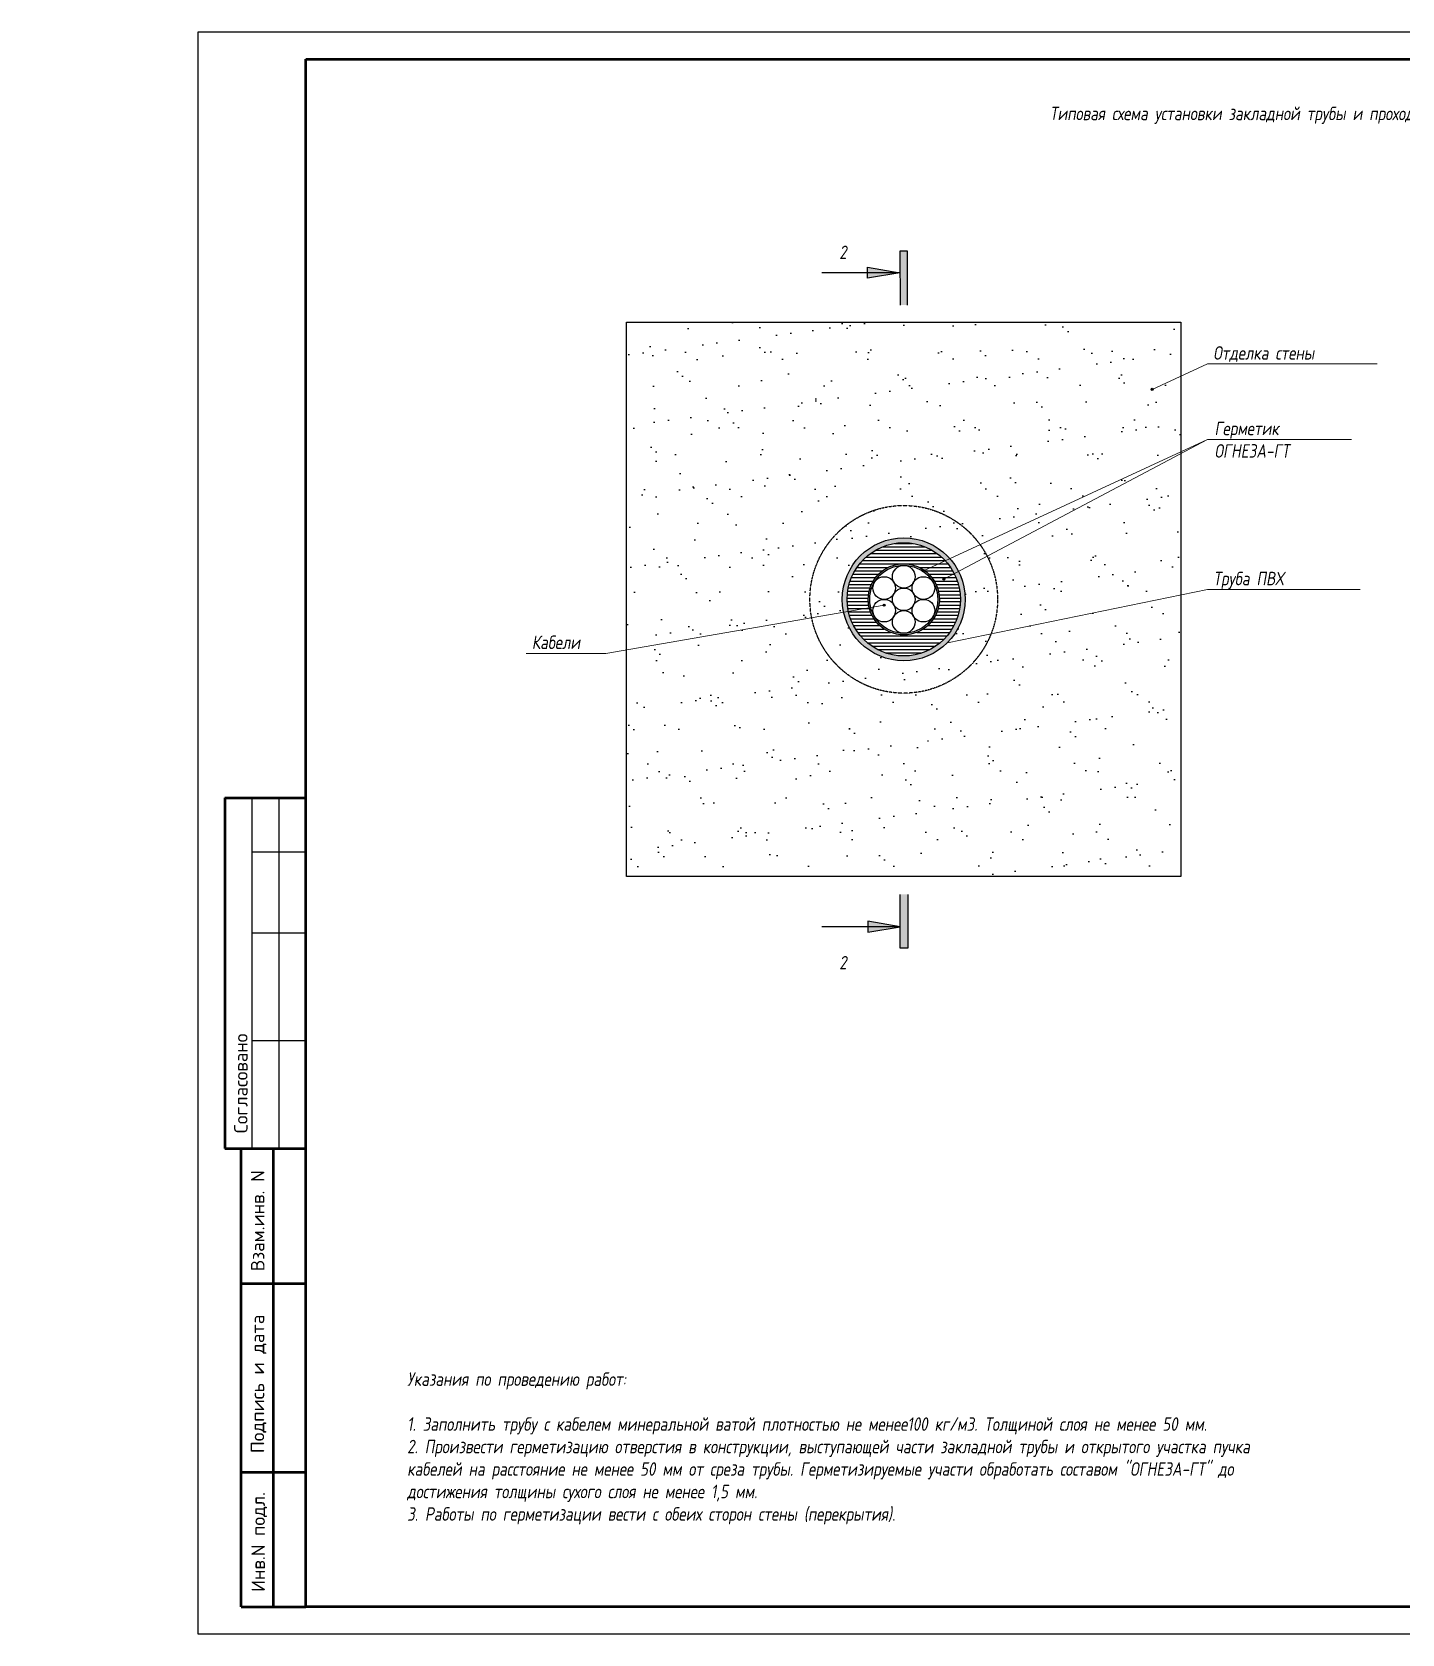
# Model space of a CAD drawing. Header units: millimetres. Extents: x -586848 to 520591, y -385801 to 675781.
# Drawn here: x 207958 to 233358, y -172587 to -142887 of the extents above; entities that cross this region are included whole.
import ezdxf
from ezdxf import colors
from ezdxf.entities.mleader import LeaderData, LeaderLine
from ezdxf.enums import TextEntityAlignment as Align
from ezdxf.math import Vec2, Vec3

# ---------------------------------------------------------------- set-up
doc = ezdxf.new("R2010")
doc.units = ezdxf.units.MM
doc.linetypes.add('JIS_02_2.0', pattern=[3, 2, -1])
doc.linetypes.add('SHTRIX2', pattern=[2.2, 1, -1.2])
doc.layers.add('RC-Выноски', color=7, linetype='Continuous', lineweight=0)
doc.styles.add('RubezhCAD', font='', dxfattribs={"oblique": 10})
doc.styles.add('XREF1$0$Standard', font='isocpeur.ttf')
doc.styles.get('RubezhCAD').set_extended_font_data('GOST type A')

# ---------------------------------------------------------------- blocks, each defined once
blk = doc.blocks.new('*U1043')
at = {"lineweight": 50}
for p, q in [((5, 155), (20, 155)), ((5, 155), (5, 90)), ((5, 90), (20, 90)), ((8, 5), (8, 90)), ((14, 5), (14, 90)), ((8, 65), (20, 65)), ((8, 30), (20, 30)), ((8, 5), (20, 5))]:
    blk.add_line(p, q, dxfattribs=at)
for p, q in [((10, 155), (10, 90)), ((15, 155), (15, 90)), ((10, 145), (20, 145)), ((10, 130), (20, 130)), ((10, 110), (20, 110))]:
    blk.add_line(p, q)
blk.add_lwpolyline([(0, 0), (420, 0), (420, 297), (0, 297)], close=True)
blk.add_lwpolyline([(20, 292), (415, 292), (415, 5), (20, 5)], close=True, dxfattribs=at)
at = {"style": 'XREF1$0$Standard'}
for s, p in [('Согласовано', (7.95, 102.07)), ('Взам.инв. N', (11.07, 76.61)), ('Подпись и дата', (11.04, 46.36)), ('Инв.N подл.', (11.17, 17.07))]:
    blk.add_text(s, height=2.5, rotation=90, dxfattribs=at).set_placement(p, align=Align.MIDDLE_CENTER)
blk.add_text('Формат', height=2.5, dxfattribs=at).set_placement((364.02, 2))
blk.add_text('А3', height=2.5, dxfattribs=at).set_placement((381.51, 2), align=Align.RIGHT)
for tag, p in [('СОГЛАСОВАНО_ДАТА2', (14.37, 145.56)), ('СОГЛАСОВАНО_ДАТА3', (19.37, 145.56)), ('СОГЛАСОВАНО_ФАМИЛИЯ2', (14.37, 110.56)), ('СОГЛАСОВАНО_ФАМИЛИЯ3', (19.37, 110.56)), ('СОГЛАСОВАНО_ДОЛЖНОСТЬ2', (14.37, 90.56)), ('СОГЛАСОВАНО_ДОЛЖНОСТЬ3', (19.37, 90.56))]:
    blk.add_attdef(tag, p, '', height=2.5, rotation=90, dxfattribs=at)
for tag, p in [('ВЗАМ_ИНВ_НОМЕР', (19.37, 77.5)), ('ИНВ_N_ПОДЛ', (19.37, 17.5))]:
    blk.add_attdef(tag, text='', height=2.5, rotation=90, dxfattribs=at).set_placement(p, align=Align.CENTER)
blk.add_attdef('ИНВ_ДАТА', text='', height=2.5, rotation=90, dxfattribs=at).set_placement((19.37, 63.83), align=Align.RIGHT)

msp = doc.modelspace()

# ---------------------------------------------------------------- hatches: boundary and pattern name
at = {"lineweight": 0, "transparency": 33554687}
h = msp.add_hatch(color=0, dxfattribs=at)
h.paths.add_polyline_path([(224050.9, -147950), (224190.9, -147950), (224190.3, -146950), (224050.3, -146950)])
h.paths.add_polyline_path([(223449.7, -147450.9), (224050.5, -147350), (223449.6, -147350.3)])
h.paths.add_polyline_path([(223449.6, -147350.3), (224050.5, -147350), (223449.6, -147249.8)])
at = {"transparency": 33554687}
h = msp.add_hatch(dxfattribs=at)
h.set_pattern_fill('AR-SAND', color=0, scale=20, style=0)
h.set_pattern_definition([(37.5, (194863.26, -171778.4), (-32, 978.826), [0, -772.16, 0, -863.6, 0, -825.5]), (7.5, (194863.3, -171778.4), (899.047, 1433.65), [0, -416.56, 0, -695.96, 0, -266.7]), (327.5, (194238.4, -171778.4), (1581.985, 2.874), [0, -254, 0, -914.4, 0, -1193.8]), (317.5, (194238.4, -171778.4), (1527.113, 445.86), [0, -127, 0, -599.44, 0, -685.8])])
h.paths.add_polyline_path([(218980.3, -148265.2), (229260.3, -148265.2), (229260.3, -158545.2), (218980.3, -158545.2)])
edge = h.paths.add_edge_path(flags=16)
edge.add_arc((224120.3, -153405.2), 1140, 0, 360)
h = msp.add_hatch(color=0, dxfattribs=at)
edge = h.paths.add_edge_path()
edge.add_arc((228726.1, -149513), 20, 0, 360)
h = msp.add_hatch(color=0, dxfattribs=at)
h.paths.add_polyline_path([(222980.3, -153405.2, 1), (225260.3, -153405.2, 1)])
h.paths.add_polyline_path([(225170.3, -153405.2, -1), (223070.3, -153405.2, -1)], flags=16)
h = msp.add_hatch(dxfattribs=at)
h.set_pattern_fill('LINE', color=0, scale=20, style=0)
h.set_pattern_definition([(0, (194863.255, -171163.814), (0, 63.5), [])])
h.paths.add_polyline_path([(223070.3, -153405.2, 1), (225170.3, -153405.2, 1)])
edge = h.paths.add_edge_path(flags=16)
edge.add_arc((224120.3, -153405.2), 660, 0, 360)
h = msp.add_hatch(color=0, dxfattribs=at)
edge = h.paths.add_edge_path()
edge.add_arc((224120.3, -153405.2), 660, 0, 360)
edge = h.paths.add_edge_path(flags=17)
edge.add_arc((224120.3, -153405.2), 630, 0, 360)
h = msp.add_hatch(color=0, dxfattribs=at)
edge = h.paths.add_edge_path()
edge.add_arc((224484.1, -152874), 20, 0, 360)
h = msp.add_hatch(color=0, dxfattribs=at)
edge = h.paths.add_edge_path()
edge.add_arc((224863, -153032.3), 20, 0, 360)
h = msp.add_hatch(color=0, dxfattribs=at)
edge = h.paths.add_edge_path()
edge.add_arc((223756.6, -153514.4), 20, 0, 360)
at = {"lineweight": 0, "transparency": 33554687}
h = msp.add_hatch(color=0, dxfattribs=at)
h.paths.add_polyline_path([(224053.7, -158875), (224193.7, -158875), (224194.2, -159875), (224054.2, -159875)])
h.paths.add_polyline_path([(223453, -159374.8), (224054, -159475), (223453.1, -159475.4)])
h.paths.add_polyline_path([(223453.1, -159475.4), (224054, -159475), (223453.1, -159575.9)])

# ---------------------------------------------------------------- linework, layer by layer
at = {"color": 0, "linetype": 'Continuous', "lineweight": 25, "transparency": 33554687}
for p, q in [((224190.3, -146950), (224050.3, -146950)), ((224050.3, -146950), (224050.9, -147950)), ((224190.9, -147950), (224190.3, -146950)), ((223449.7, -147450.9), (223449.6, -147249.8)), ((223449.6, -147249.8), (224050.5, -147350)), ((224050.5, -147350), (223449.7, -147450.9)), ((224054.2, -159875), (224053.7, -158875)), ((224193.7, -158875), (224194.2, -159875)), ((224054, -159475), (223453, -159374.8)), ((223453, -159374.8), (223453.1, -159575.9)), ((223453.1, -159575.9), (224054, -159475)), ((224194.2, -159875), (224054.2, -159875))]:
    msp.add_line(p, q, dxfattribs=at)
at = {"color": 0, "lineweight": 20, "transparency": 33554687}
for p, q in [((228726.1, -149513), (229751.4, -149041.8)), ((229751.4, -149041.8), (232899.2, -149041.8)), ((224484.1, -152874), (229751.4, -150441.9)), ((224863, -153032.3), (229751.4, -150441.9)), ((229751.4, -150441.9), (232420.5, -150441.9)), ((224928.8, -154208.9), (229751.4, -153224.6)), ((229751.4, -153224.6), (232581.2, -153224.6)), ((223756.6, -153514.4), (218596, -154407.1)), ((217117.3, -154407.1), (218596, -154407.1))]:
    msp.add_line(p, q, dxfattribs=at)
at = {"color": 0, "linetype": 'Continuous', "lineweight": 25, "transparency": 33554687}
for points in [[(224050.5, -147350), (222600.2, -147350.8)], [(224054, -159475), (222603.7, -159475.8)]]:
    msp.add_lwpolyline(points, dxfattribs=at)
at = {"color": 0, "transparency": 33554687}
msp.add_lwpolyline([(218980.3, -148265.2), (229260.3, -148265.2), (229260.3, -158545.2), (218980.3, -158545.2)], close=True, dxfattribs=at)
for centre, radius in [((228726.1, -149513), 20), ((224120.3, -153405.2), 1140), ((224120.3, -153405.2), 1050), ((224120.3, -153405.2), 660), ((224120.3, -153405.2), 630), ((224120.3, -152985.2), 210), ((224484.1, -152874), 20), ((223756.6, -153195.2), 210), ((224120.3, -153405.2), 210), ((224484.1, -153195.2), 210), ((224863, -153032.3), 20), ((223756.6, -153615.2), 210), ((223756.6, -153514.4), 20), ((224484.1, -153615.2), 210), ((224120.3, -153825.2), 210)]:
    msp.add_circle(centre, radius, dxfattribs=at)
at = {"color": 0, "linetype": 'JIS_02_2.0', "transparency": 33554687}
msp.add_circle((224120.3, -153405.2), 1740, dxfattribs=at)

# ---------------------------------------------------------------- block references
at = {"color": 7, "transparency": 33554687, "xscale": 100, "yscale": 100, "zscale": 100}
msp.add_blockref('*U1043', (211034.3, -172587.4), dxfattribs=at)

# ---------------------------------------------------------------- texts
at = {"color": 0, "linetype": 'SHTRIX2', "lineweight": 50, "transparency": 33554687, "char_height": 250, "style": 'RubezhCAD'}
for s, insert, attachment_point in [('Типовая схема установки закладной трубы и проходки универсальной стен и перекрытий "Огнеза-ГТ" ', (233487.2, -144430.9), 5), ('2', (222924.2, -146846.6), 1), ('Отделка стены', (229858.7, -148711.8), 1), ('Герметик \\PОГНЕЗА-ГТ', (229881.9, -150111.9), 1), ('Труба ПВХ', (229858.7, -152894.7), 1), ('Кабели', (217224.6, -154077.2), 1), ('2', (222924.2, -160016.1), 1)]:
    msp.add_mtext(s, dxfattribs=dict(at, insert=insert, attachment_point=attachment_point))
at = {"color": 0, "linetype": 'SHTRIX2', "lineweight": 50, "transparency": 33554687, "insert": (214913.1, -167737.5), "char_height": 250, "width": 16232.396, "attachment_point": 1, "style": 'RubezhCAD'}
msp.add_mtext('Указания по проведению работ:{\\L\\P\\P}1. Заполнить трубу с кабелем минеральной ватой плотностью не менее100 кг/м3. Толщиной слоя не менее 50 мм.\\P2. Произвести герметизацию отверстия в конструкции, выступающей части закладной трубы и открытого участка пучка кабелей на расстояние не менее 50 мм от среза трубы. Герметизируемые участи обработать составом "ОГНЕЗА-ГТ" до достижения толщины сухого слоя не менее 1,5 мм.\\P3. Работы по герметизации вести с обеих сторон стены (перекрытия).', dxfattribs=at)

# ---------------------------------------------------------------- leaders
at = {"layer": 'RC-Выноски', "linetype": 'Continuous', "ltscale": 15}
ml = msp.add_multileader_mtext('Standard', dxfattribs=at)
ml.set_content('{\\H0.91667x;РЦ1.1 -  U/UTP Cat.5e 4x2x0.52 нг(А)-LSLTx} ', color=256, style='RubezhCAD')
ml.set_leader_properties()
ml.build(insert=Vec2(0, 0))
ml.multileader.update_dxf_attribs({"has_text_frame": 1, "text_left_attachment_type": 6, "text_right_attachment_type": 6, "dogleg_length": 2, "arrow_head_size": 400, "scale": 100})
ctx = ml.context
ctx.base_point, ctx.scale, ctx.char_height, ctx.arrow_head_size, ctx.landing_gap_size, ctx.plane_origin = Vec3(-10083.4, -146592), 100, 250, 400, 100, Vec3(-544965.2, -182666.5)
ctx.left_attachment, ctx.right_attachment = 6, 6
notes = []
notes.append((ctx, [(0, (1, 1, 0), (-10283.4, -146592), (1, 0), 200, [(0, [(-11212.6, -145196.4)], 0, [])])]))
ctx.mtext.insert, ctx.mtext.width, ctx.mtext.flow_direction = Vec3(-9983.4, -146296.1), 3715.166, 5
ml = msp.add_multileader_mtext('Standard', dxfattribs=at)
ml.set_content('{\\H0.91667x;РЦ2..12 - }КПСВВнг(А)-LSLTx 1x2x1,0', color=256, style='RubezhCAD')
ml.set_leader_properties()
ml.build(insert=Vec2(0, 0))
ml.multileader.update_dxf_attribs({"has_text_frame": 1, "text_left_attachment_type": 6, "text_right_attachment_type": 6, "dogleg_length": 2, "arrow_head_size": 400, "scale": 100})
ctx = ml.context
ctx.base_point, ctx.scale, ctx.char_height, ctx.arrow_head_size, ctx.landing_gap_size, ctx.plane_origin = Vec3(-18881.5, -147617.5), 100, 250, 400, 100, Vec3(-546509.7, -186334)
ctx.left_attachment, ctx.right_attachment = 6, 6
notes.append((ctx, [(0, (1, 1, 0), (-19081.5, -147617.5), (1, 0), 200, [(0, [(-20066.5, -148864)], 0, [])])]))
ctx.mtext.insert, ctx.mtext.width, ctx.mtext.flow_direction = Vec3(-18781.5, -147317.5), 5324.915, 5
ml = msp.add_multileader_mtext('Standard', dxfattribs=at)
ml.set_content('{\\H0.91667x;РЦ1 - }КПСВВнг(А)-LSLTx 1x2x1,0', color=256, style='RubezhCAD')
ml.set_leader_properties()
ml.build(insert=Vec2(0, 0))
ml.multileader.update_dxf_attribs({"has_text_frame": 1, "text_left_attachment_type": 6, "text_right_attachment_type": 6, "dogleg_length": 2, "arrow_head_size": 400, "scale": 100})
ctx = ml.context
ctx.base_point, ctx.scale, ctx.char_height, ctx.arrow_head_size, ctx.landing_gap_size, ctx.plane_origin = Vec3(-17252.7, -148996.9), 100, 250, 400, 100, Vec3(-544946.4, -187713.4)
ctx.left_attachment, ctx.right_attachment = 6, 6
notes.append((ctx, [(0, (1, 1, 0), (-17452.7, -148996.9), (1, 0), 200, [(0, [(-19502.4, -151339.4)], 0, [])])]))
ctx.mtext.insert, ctx.mtext.width, ctx.mtext.flow_direction = Vec3(-17152.7, -148696.9), 5324.915, 5
for ctx, leaders in notes:
    for number, flags, end, landing, length, lines in leaders:
        leader = LeaderData()
        leader.index, (leader.has_last_leader_line, leader.has_dogleg_vector, leader.attachment_direction) = number, flags
        leader.last_leader_point, leader.dogleg_vector, leader.dogleg_length = Vec3(end), Vec3(landing), length
        for number, points, colour, breaks in lines:
            line = LeaderLine()
            line.index, line.vertices, line.color, line.breaks = number, Vec3.list(points), colors.encode_raw_color(colour), breaks
            leader.lines.append(line)
        ctx.leaders.append(leader)

doc.saveas('drawing.dxf')
